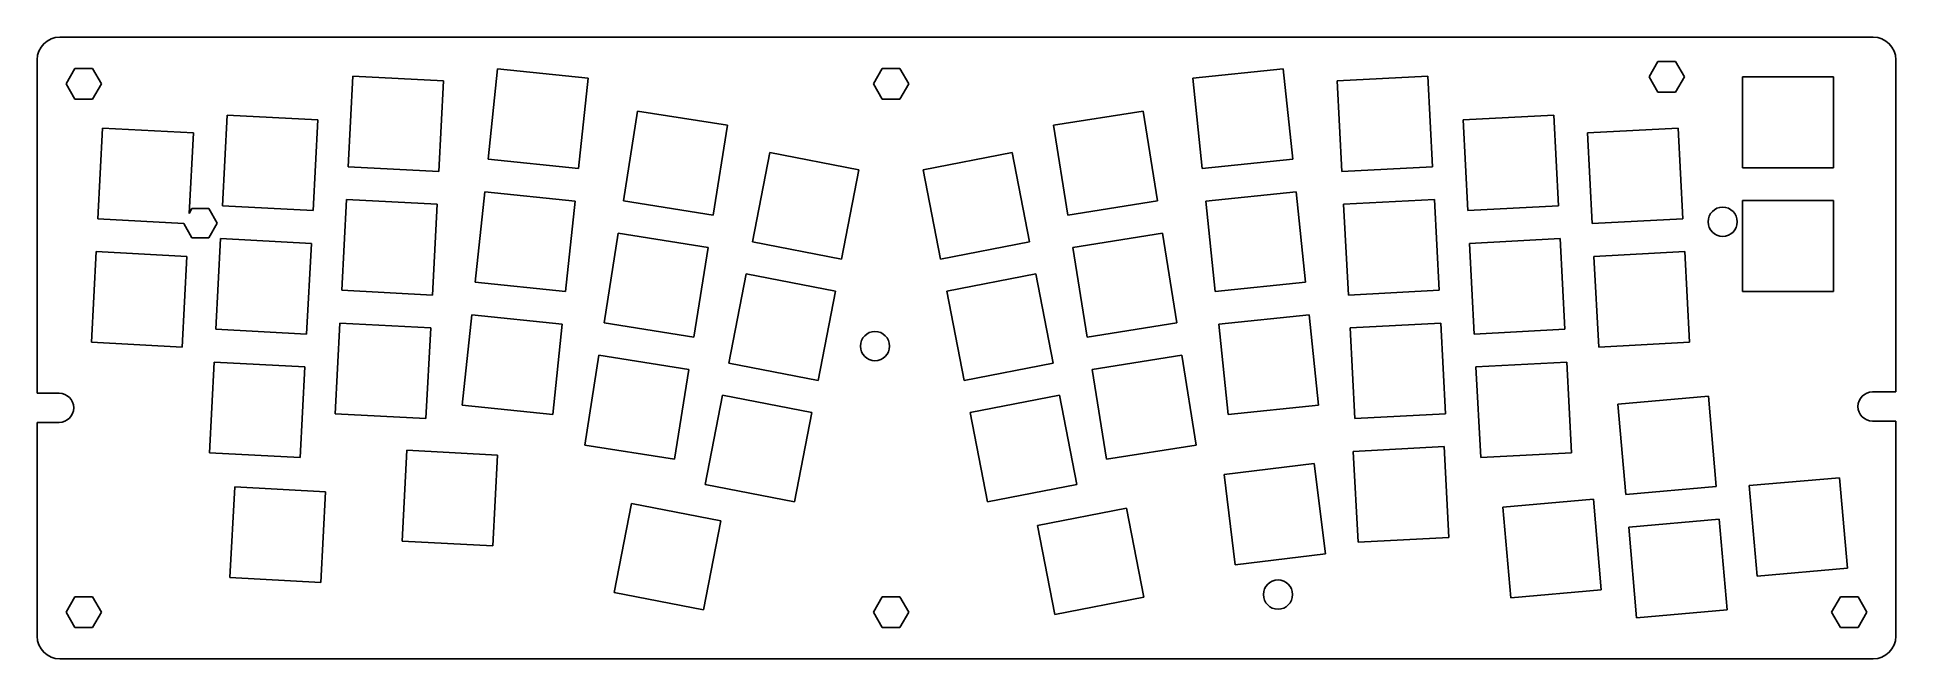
# Model space of a CAD drawing. Header units: millimetres. Extents: x -1 to 286, y -1 to 95.
import ezdxf

# ---------------------------------------------------------------- set-up
doc = ezdxf.new("R2010")
doc.units = ezdxf.units.MM

msp = doc.modelspace()

# ---------------------------------------------------------------- linework, layer by layer
at = {"layer": 'REF_r2_P2'}
for p, q in [((2.799856, 95.199815), (282.199856, 95.199815)), ((-0.700144, 91.699815), (-0.700144, 40.329815)), ((285.699856, 91.699815), (285.699856, 40.529815)), ((5.127356, 90.367904), (3.767356, 88.012315)), ((7.847356, 90.367904), (5.127356, 90.367904)), ((9.207356, 88.012315), (7.847356, 90.367904)), ((47.223122, 75.217115), (47.955788, 89.197229)), ((47.955788, 89.197229), (61.936152, 88.46455)), ((68.793412, 76.401632), (70.256737, 90.324242)), ((70.256737, 90.324242), (84.179596, 88.860891)), ((84.179596, 88.860891), (82.716271, 74.93828)), ((129.514113, 90.367904), (128.154113, 88.012315)), ((132.234113, 90.367904), (129.514113, 90.367904)), ((133.594113, 88.012315), (132.234113, 90.367904)), ((191.297109, 90.324242), (177.37425, 88.860891)), ((177.37425, 88.860891), (178.837575, 74.93828)), ((192.760434, 76.401632), (191.297109, 90.324242)), ((213.598058, 89.197229), (199.617694, 88.46455)), ((214.330724, 75.217115), (213.598058, 89.197229)), ((249.053028, 91.430054), (247.693028, 89.074465)), ((247.693028, 89.074465), (249.053028, 86.718876)), ((251.773028, 91.430054), (249.053028, 91.430054)), ((253.133028, 89.074465), (251.773028, 91.430054)), ((251.773028, 86.718876), (253.133028, 89.074465)), ((262.075081, 89.074465), (276.074631, 89.074465)), ((262.075081, 75.075165), (262.075081, 89.074465)), ((276.074631, 89.074465), (276.074631, 75.075165)), ((3.767356, 88.012315), (5.127356, 85.656726)), ((7.847356, 85.656726), (9.207356, 88.012315)), ((61.936152, 88.46455), (61.203486, 74.484435)), ((128.154113, 88.012315), (129.514113, 85.656726)), ((132.234113, 85.656726), (133.594113, 88.012315)), ((199.617694, 88.46455), (200.35036, 74.484435)), ((249.053028, 86.718876), (251.773028, 86.718876)), ((5.127356, 85.656726), (7.847356, 85.656726)), ((27.831702, 69.201281), (28.564369, 83.181395)), ((28.564369, 83.181395), (42.544733, 82.448715)), ((89.636186, 69.976729), (91.826159, 83.803674)), ((91.826159, 83.803674), (105.653351, 81.613662)), ((129.514113, 85.656726), (132.234113, 85.656726)), ((169.727687, 83.803674), (155.900495, 81.613662)), ((171.91766, 69.976729), (169.727687, 83.803674)), ((232.989477, 83.181395), (219.009113, 82.448715)), ((233.722144, 69.201281), (232.989477, 83.181395)), ((8.650801, 67.202392), (9.383468, 81.182506)), ((9.383468, 81.182506), (23.363832, 80.449827)), ((23.363832, 80.449827), (22.713593, 68.042519)), ((42.544733, 82.448715), (41.812066, 68.468601)), ((105.653351, 81.613662), (103.463378, 67.786717)), ((155.900495, 81.613662), (158.090468, 67.786717)), ((219.009113, 82.448715), (219.74178, 68.468601)), ((252.170378, 81.182506), (238.190014, 80.449827)), ((238.190014, 80.449827), (238.92268, 66.469712)), ((252.903045, 67.202392), (252.170378, 81.182506)), ((109.521175, 63.685541), (112.192368, 77.427634)), ((112.192368, 77.427634), (125.934706, 74.756394)), ((149.555859, 77.427634), (135.81352, 74.756394)), ((152.227051, 63.685541), (149.555859, 77.427634)), ((61.203486, 74.484435), (47.223122, 75.217115)), ((82.716271, 74.93828), (68.793412, 76.401632)), ((125.934706, 74.756394), (123.263514, 61.014301)), ((135.81352, 74.756394), (138.484712, 61.014301)), ((178.837575, 74.93828), (192.760434, 76.401632)), ((200.35036, 74.484435), (214.330724, 75.217115)), ((276.074631, 75.075165), (262.075081, 75.075165)), ((23.150818, 68.799815), (22.713593, 68.042519)), ((25.748894, 68.799815), (23.150818, 68.799815)), ((27.047932, 66.549815), (25.748894, 68.799815)), ((41.812066, 68.468601), (27.831702, 69.201281)), ((46.226112, 56.193022), (46.958779, 70.173136)), ((46.958779, 70.173136), (60.939143, 69.440457)), ((60.939143, 69.440457), (60.206476, 55.460342)), ((66.802124, 57.45579), (68.265449, 71.3784)), ((68.265449, 71.3784), (82.188308, 69.915049)), ((82.188308, 69.915049), (80.724983, 55.992438)), ((103.463378, 67.786717), (89.636186, 69.976729)), ((158.090468, 67.786717), (171.91766, 69.976729)), ((193.288397, 71.3784), (179.365538, 69.915049)), ((179.365538, 69.915049), (180.828863, 55.992439)), ((194.751722, 57.45579), (193.288397, 71.3784)), ((214.595067, 70.173136), (200.614703, 69.440457)), ((200.614703, 69.440457), (201.34737, 55.460342)), ((215.327734, 56.193022), (214.595067, 70.173136)), ((219.74178, 68.468601), (233.722144, 69.201281)), ((262.075081, 70.024465), (276.074631, 70.024465)), ((262.075081, 56.025165), (262.075081, 70.024465)), ((276.074631, 70.024465), (276.074631, 56.025165)), ((21.875152, 66.509333), (8.650801, 67.202392)), ((21.875152, 66.509333), (23.150818, 64.299815)), ((25.748894, 64.299815), (27.047932, 66.549815)), ((238.92268, 66.469712), (252.903045, 67.202392)), ((23.150818, 64.299815), (25.748894, 64.299815)), ((26.834692, 50.177188), (27.567359, 64.157302)), ((27.567359, 64.157302), (41.547723, 63.424622)), ((41.547723, 63.424622), (40.815056, 49.444508)), ((86.656079, 51.161068), (88.846052, 64.988013)), ((88.846052, 64.988013), (102.673244, 62.798001)), ((123.263514, 61.014301), (109.521175, 63.685541)), ((138.484712, 61.014301), (152.227051, 63.685541)), ((172.707794, 64.988013), (158.880602, 62.798001)), ((174.897767, 51.161068), (172.707794, 64.988013)), ((233.986487, 64.157302), (220.006123, 63.424622)), ((220.006123, 63.424622), (220.73879, 49.444508)), ((234.719154, 50.177188), (233.986487, 64.157302)), ((7.653792, 48.178299), (8.386458, 62.158413)), ((8.386458, 62.158413), (22.366822, 61.425734)), ((22.366822, 61.425734), (21.634156, 47.445619)), ((102.673244, 62.798001), (100.483271, 48.971056)), ((158.880602, 62.798001), (161.070575, 48.971056)), ((253.167388, 62.158413), (239.187024, 61.425734)), ((239.187024, 61.425734), (239.91969, 47.445619)), ((253.900054, 48.178299), (253.167388, 62.158413)), ((80.724983, 55.992438), (66.802124, 57.45579)), ((105.886226, 44.985346), (108.557419, 58.727439)), ((108.557419, 58.727439), (122.299757, 56.056199)), ((153.190808, 58.727439), (139.448469, 56.056199)), ((155.862, 44.985346), (153.190808, 58.727439)), ((180.828863, 55.992439), (194.751722, 57.45579)), ((60.206476, 55.460342), (46.226112, 56.193022)), ((122.299757, 56.056199), (119.628565, 42.314106)), ((139.448469, 56.056199), (142.119661, 42.314106)), ((201.34737, 55.460342), (215.327734, 56.193022)), ((276.074631, 56.025165), (262.075081, 56.025165)), ((64.810837, 38.509948), (66.274162, 52.432559)), ((66.274162, 52.432559), (80.197021, 50.969207)), ((195.279684, 52.432559), (181.356825, 50.969207)), ((196.743009, 38.509948), (195.279684, 52.432559)), ((40.815056, 49.444508), (26.834692, 50.177188)), ((45.229102, 37.168929), (45.961769, 51.149043)), ((45.961769, 51.149043), (59.942133, 50.416364)), ((59.942133, 50.416364), (59.209466, 36.436249)), ((80.197021, 50.969207), (78.733696, 37.046597)), ((100.483271, 48.971056), (86.656079, 51.161068)), ((161.070575, 48.971056), (174.897767, 51.161068)), ((181.356825, 50.969207), (182.82015, 37.046597)), ((215.592077, 51.149043), (201.611713, 50.416364)), ((201.611713, 50.416364), (202.34438, 36.436249)), ((216.324744, 37.168929), (215.592077, 51.149043)), ((220.73879, 49.444508), (234.719154, 50.177188)), ((21.634156, 47.445619), (7.653792, 48.178299)), ((83.675971, 32.345407), (85.865944, 46.172352)), ((85.865944, 46.172352), (99.693137, 43.98234)), ((175.687902, 46.172352), (161.860709, 43.98234)), ((177.877875, 32.345407), (175.687902, 46.172352)), ((239.91969, 47.445619), (253.900054, 48.178299)), ((25.837682, 31.153095), (26.570349, 45.133209)), ((26.570349, 45.133209), (40.550713, 44.400529)), ((40.550713, 44.400529), (39.818046, 30.420415)), ((99.693137, 43.98234), (97.503164, 30.155394)), ((119.628565, 42.314106), (105.886226, 44.985346)), ((142.119661, 42.314106), (155.862, 44.985346)), ((161.860709, 43.98234), (164.050682, 30.155394)), ((234.983497, 45.133209), (221.003133, 44.400529)), ((221.003133, 44.400529), (221.7358, 30.420415)), ((235.716164, 31.153095), (234.983497, 45.133209)), ((2.679856, 40.329815), (-0.700144, 40.329815)), ((282.119856, 40.529815), (285.699856, 40.529815)), ((78.733696, 37.046597), (64.810837, 38.509948)), ((102.251277, 26.285151), (104.92247, 40.027244)), ((104.92247, 40.027244), (118.664808, 37.356004)), ((118.664808, 37.356004), (115.993616, 23.613911)), ((156.825757, 40.027244), (143.083418, 37.356004)), ((143.083418, 37.356004), (145.75461, 23.613911)), ((159.496949, 26.285151), (156.825757, 40.027244)), ((182.82015, 37.046597), (196.743009, 38.509948)), ((242.874869, 38.65948), (256.821146, 39.879621)), ((244.094988, 24.713451), (242.874869, 38.65948)), ((256.821146, 39.879621), (258.041266, 25.933592)), ((-0.700144, 35.829815), (-0.700144, 2.899815)), ((2.679856, 35.829815), (-0.700144, 35.829815)), ((59.209466, 36.436249), (45.229102, 37.168929)), ((202.34438, 36.436249), (216.324744, 37.168929)), ((282.119856, 36.029815), (285.699856, 36.029815)), ((285.699856, 36.029815), (285.699856, 2.899815)), ((55.535508, 17.553308), (56.268175, 31.533423)), ((56.268175, 31.533423), (70.248539, 30.800743)), ((97.503164, 30.155394), (83.675971, 32.345407)), ((164.050682, 30.155394), (177.877875, 32.345407)), ((202.100808, 31.365853), (216.081172, 32.098533)), ((216.081172, 32.098533), (216.813839, 18.118418)), ((39.818046, 30.420415), (25.837682, 31.153095)), ((70.248539, 30.800743), (69.515872, 16.820628)), ((182.192813, 27.780429), (196.088013, 29.486545)), ((196.088013, 29.486545), (197.794098, 15.591593)), ((202.833475, 17.385738), (202.100808, 31.365853)), ((221.7358, 30.420415), (235.716164, 31.153095)), ((29.003848, 11.91092), (29.736514, 25.891034)), ((29.736514, 25.891034), (43.716879, 25.158354)), ((115.993616, 23.613911), (102.251277, 26.285151)), ((145.75461, 23.613911), (159.496949, 26.285151)), ((183.898899, 13.885477), (182.192813, 27.780429)), ((258.041266, 25.933592), (244.094988, 24.713451)), ((263.097736, 26.08529), (277.044013, 27.305431)), ((264.317855, 12.139262), (263.097736, 26.08529)), ((277.044013, 27.305431), (278.264133, 13.359403)), ((43.716879, 25.158354), (42.984212, 11.17824)), ((90.891078, 23.34893), (88.219886, 9.606837)), ((104.633417, 20.67769), (90.891078, 23.34893)), ((225.142718, 22.764656), (239.088995, 23.984797)), ((239.088995, 23.984797), (240.309115, 10.038769)), ((101.962225, 6.935597), (104.633417, 20.67769)), ((167.177674, 22.63294), (153.435336, 19.961699)), ((169.848867, 8.890846), (167.177674, 22.63294)), ((226.362837, 8.818628), (225.142718, 22.764656)), ((244.535187, 19.681961), (258.481464, 20.902102)), ((258.481464, 20.902102), (259.701584, 6.956073)), ((69.515872, 16.820628), (55.535508, 17.553308)), ((153.435336, 19.961699), (156.106528, 6.219606)), ((216.813839, 18.118418), (202.833475, 17.385738)), ((245.755306, 5.735932), (244.535187, 19.681961)), ((197.794098, 15.591593), (183.898899, 13.885477)), ((42.984212, 11.17824), (29.003848, 11.91092)), ((278.264133, 13.359403), (264.317855, 12.139262)), ((5.127356, 8.942904), (3.767356, 6.587315)), ((7.847356, 8.942904), (5.127356, 8.942904)), ((9.207356, 6.587315), (7.847356, 8.942904)), ((88.219886, 9.606837), (101.962225, 6.935597)), ((129.514113, 8.942904), (128.154113, 6.587315)), ((132.234113, 8.942904), (129.514113, 8.942904)), ((133.594113, 6.587315), (132.234113, 8.942904)), ((156.106528, 6.219606), (169.848867, 8.890846)), ((240.309115, 10.038769), (226.362837, 8.818628)), ((277.152356, 8.942904), (275.792356, 6.587315)), ((279.872356, 8.942904), (277.152356, 8.942904)), ((281.232356, 6.587315), (279.872356, 8.942904)), ((3.767356, 6.587315), (5.127356, 4.231726)), ((7.847356, 4.231726), (9.207356, 6.587315)), ((128.154113, 6.587315), (129.514113, 4.231726)), ((132.234113, 4.231726), (133.594113, 6.587315)), ((259.701584, 6.956073), (245.755306, 5.735932)), ((275.792356, 6.587315), (277.152356, 4.231726)), ((279.872356, 4.231726), (281.232356, 6.587315)), ((5.127356, 4.231726), (7.847356, 4.231726)), ((129.514113, 4.231726), (132.234113, 4.231726)), ((277.152356, 4.231726), (279.872356, 4.231726)), ((282.199856, -0.600185), (2.799856, -0.600185))]:
    msp.add_line(p, q, dxfattribs=at)
for centre in [(259.019856, 66.749815), (128.399856, 47.589815), (190.499856, 9.299815)]:
    msp.add_circle(centre, 2.25, dxfattribs=at)
for centre, radius, start, end in [((2.799856, 91.699815), 3.5, 90, 180), ((282.199856, 91.699815), 3.5, 0, 90), ((2.679856, 38.079815), 2.25, 270, 90), ((282.119856, 38.279815), 2.25, 90, 270), ((2.799856, 2.899815), 3.5, 180, 270), ((282.199856, 2.899815), 3.5, 270, 0)]:
    msp.add_arc(centre, radius, start, end, dxfattribs=at)

doc.saveas('drawing.dxf')
